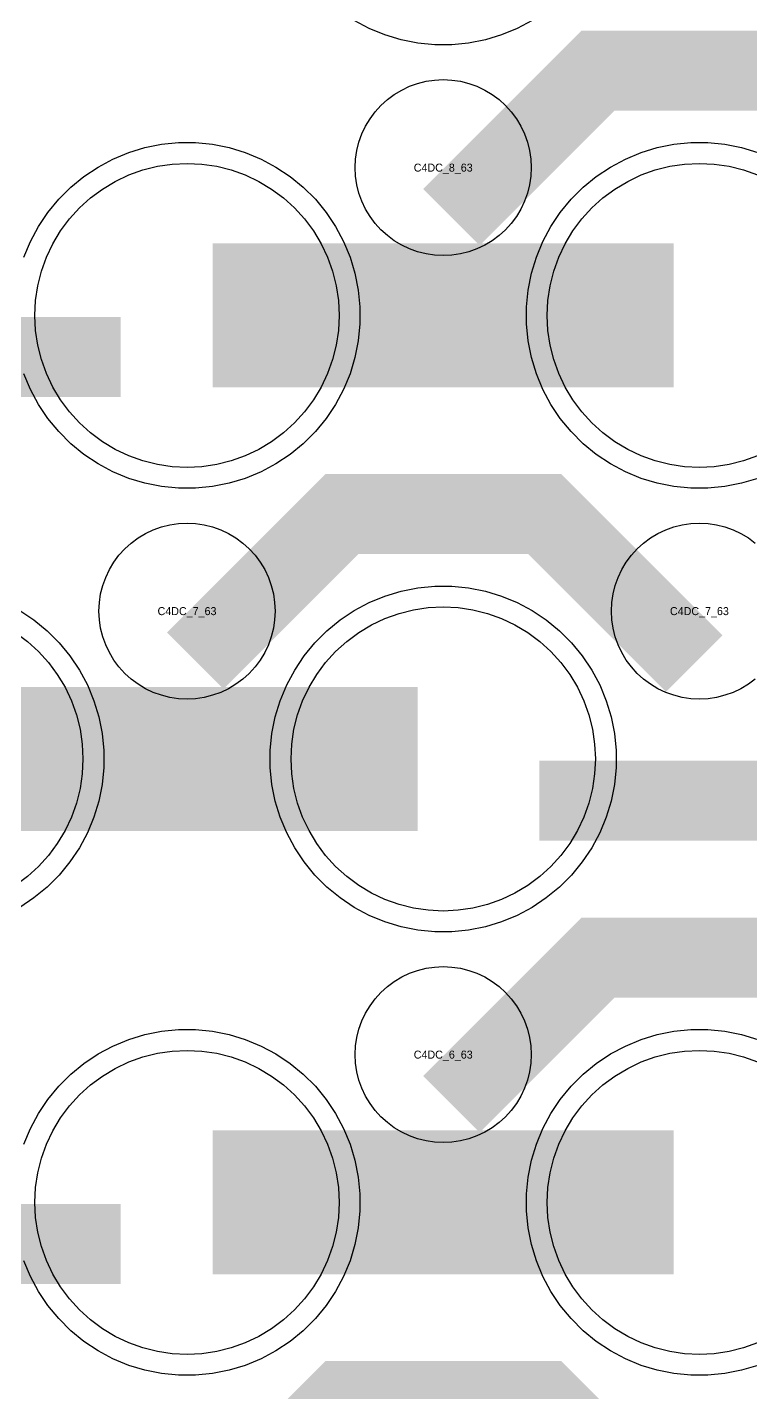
# Model space of a CAD drawing. Extents: x -11880 to 11880, y -14992 to 14992.
# Drawn here: x 8110.1 to 8336, y -14067.6 to -13641 of the extents above; entities that cross this region are included whole.
import ezdxf
from ezdxf.enums import TextEntityAlignment as Align

# ---------------------------------------------------------------- set-up
doc = ezdxf.new("R2010")
doc.units = 0
doc.header["$MEASUREMENT"] = 0
for name, color, linetype in [('GDS_775_DT_237', 138, 'CONTINUOUS'), ('RDL1_FS', 34, 'CONTINUOUS'), ('RDL_BS', 160, 'CONTINUOUS')]:
    doc.layers.add(name, color=color, linetype=linetype)

msp = doc.modelspace()

# ---------------------------------------------------------------- linework, layer by layer
at = {"layer": 'RDL1_FS', "color": 241, "true_color": 0xf7abae}
for points in [[(8160, -13778.559), (8155.343, -13778.33), (8150.732, -13777.646), (8146.209, -13776.514), (8141.819, -13774.942), (8137.605, -13772.95), (8133.605, -13770.552), (8129.86, -13767.774), (8126.406, -13764.644), (8123.276, -13761.19), (8120.498, -13757.445), (8118.1, -13753.445), (8116.108, -13749.231), (8114.536, -13744.841), (8113.404, -13740.318), (8112.72, -13735.707), (8112.491, -13731.05), (8112.72, -13726.393), (8113.404, -13721.782), (8114.536, -13717.259), (8116.108, -13712.869), (8118.1, -13708.655), (8120.498, -13704.655), (8123.276, -13700.91), (8126.406, -13697.456), (8129.86, -13694.326), (8133.605, -13691.548), (8137.605, -13689.15), (8141.819, -13687.158), (8146.209, -13685.586), (8150.732, -13684.454), (8155.343, -13683.77), (8160, -13683.541), (8164.657, -13683.77), (8169.268, -13684.454), (8173.791, -13685.586), (8178.181, -13687.158), (8182.395, -13689.15), (8186.395, -13691.548), (8190.14, -13694.326), (8193.594, -13697.456), (8196.724, -13700.91), (8199.502, -13704.655), (8201.9, -13708.655), (8203.892, -13712.869), (8205.464, -13717.259), (8206.596, -13721.782), (8207.28, -13726.393), (8207.509, -13731.05), (8207.28, -13735.707), (8206.596, -13740.318), (8205.464, -13744.841), (8203.892, -13749.231), (8201.9, -13753.445), (8199.502, -13757.445), (8196.724, -13761.19), (8193.594, -13764.644), (8190.14, -13767.774), (8186.395, -13770.552), (8182.395, -13772.95), (8178.181, -13774.942), (8173.791, -13776.514), (8169.268, -13777.646), (8164.657, -13778.33)], [(8240, -13917.124), (8235.343, -13916.895), (8230.732, -13916.211), (8226.209, -13915.079), (8221.819, -13913.507), (8217.605, -13911.515), (8213.605, -13909.117), (8209.86, -13906.339), (8206.406, -13903.209), (8203.276, -13899.755), (8200.498, -13896.01), (8198.1, -13892.01), (8196.108, -13887.796), (8194.536, -13883.406), (8193.404, -13878.883), (8192.72, -13874.272), (8192.491, -13869.615), (8192.72, -13864.958), (8193.404, -13860.347), (8194.536, -13855.824), (8196.108, -13851.434), (8198.1, -13847.22), (8200.498, -13843.22), (8203.276, -13839.475), (8206.406, -13836.021), (8209.86, -13832.891), (8213.605, -13830.113), (8217.605, -13827.715), (8221.819, -13825.723), (8226.209, -13824.151), (8230.732, -13823.019), (8235.343, -13822.335), (8240, -13822.106), (8244.657, -13822.335), (8249.268, -13823.019), (8253.791, -13824.151), (8258.181, -13825.723), (8262.395, -13827.715), (8266.395, -13830.113), (8270.14, -13832.891), (8273.594, -13836.021), (8276.724, -13839.475), (8279.502, -13843.22), (8281.9, -13847.22), (8283.892, -13851.434), (8285.464, -13855.824), (8286.596, -13860.347), (8287.28, -13864.958), (8287.509, -13869.615), (8287.28, -13874.272), (8286.596, -13878.883), (8285.464, -13883.406), (8283.892, -13887.796), (8281.9, -13892.01), (8279.502, -13896.01), (8276.724, -13899.755), (8273.594, -13903.209), (8270.14, -13906.339), (8266.395, -13909.117), (8262.395, -13911.515), (8258.181, -13913.507), (8253.791, -13915.079), (8249.268, -13916.211), (8244.657, -13916.895)], [(8160, -14055.689), (8155.343, -14055.46), (8150.732, -14054.776), (8146.209, -14053.644), (8141.819, -14052.072), (8137.605, -14050.08), (8133.605, -14047.682), (8129.86, -14044.904), (8126.406, -14041.774), (8123.276, -14038.32), (8120.498, -14034.575), (8118.1, -14030.575), (8116.108, -14026.361), (8114.536, -14021.971), (8113.404, -14017.448), (8112.72, -14012.837), (8112.491, -14008.18), (8112.72, -14003.523), (8113.404, -13998.912), (8114.536, -13994.389), (8116.108, -13989.999), (8118.1, -13985.785), (8120.498, -13981.785), (8123.276, -13978.04), (8126.406, -13974.586), (8129.86, -13971.456), (8133.605, -13968.678), (8137.605, -13966.28), (8141.819, -13964.288), (8146.209, -13962.716), (8150.732, -13961.584), (8155.343, -13960.9), (8160, -13960.671), (8164.657, -13960.9), (8169.268, -13961.584), (8173.791, -13962.716), (8178.181, -13964.288), (8182.395, -13966.28), (8186.395, -13968.678), (8190.14, -13971.456), (8193.594, -13974.586), (8196.724, -13978.04), (8199.502, -13981.785), (8201.9, -13985.785), (8203.892, -13989.999), (8205.464, -13994.389), (8206.596, -13998.912), (8207.28, -14003.523), (8207.509, -14008.18), (8207.28, -14012.837), (8206.596, -14017.448), (8205.464, -14021.971), (8203.892, -14026.361), (8201.9, -14030.575), (8199.502, -14034.575), (8196.724, -14038.32), (8193.594, -14041.774), (8190.14, -14044.904), (8186.395, -14047.682), (8182.395, -14050.08), (8178.181, -14052.072), (8173.791, -14053.644), (8169.268, -14054.776), (8164.657, -14055.46)]]:
    msp.add_lwpolyline(points, close=True, dxfattribs=at)
for points in [[(8338.181, -13774.942), (8333.791, -13776.514), (8329.268, -13777.646), (8324.657, -13778.33), (8320, -13778.559), (8315.343, -13778.33), (8310.732, -13777.646), (8306.209, -13776.514), (8301.819, -13774.942), (8297.605, -13772.95), (8293.605, -13770.552), (8289.86, -13767.774), (8286.406, -13764.644), (8283.276, -13761.19), (8280.498, -13757.445), (8278.1, -13753.445), (8276.108, -13749.231), (8274.536, -13744.841), (8273.404, -13740.318), (8272.72, -13735.707), (8272.491, -13731.05), (8272.72, -13726.393), (8273.404, -13721.782), (8274.536, -13717.259), (8276.108, -13712.869), (8278.1, -13708.655), (8280.498, -13704.655), (8283.276, -13700.91), (8286.406, -13697.456), (8289.86, -13694.326), (8293.605, -13691.548), (8297.605, -13689.15), (8301.819, -13687.158), (8306.209, -13685.586), (8310.732, -13684.454), (8315.343, -13683.77), (8320, -13683.541), (8324.657, -13683.77), (8329.268, -13684.454), (8333.791, -13685.586), (8338.181, -13687.158)], [(8106.395, -13830.113), (8110.14, -13832.891), (8113.594, -13836.021), (8116.724, -13839.475), (8119.502, -13843.22), (8121.9, -13847.22), (8123.892, -13851.434), (8125.464, -13855.824), (8126.596, -13860.347), (8127.28, -13864.958), (8127.509, -13869.615), (8127.28, -13874.272), (8126.596, -13878.883), (8125.464, -13883.406), (8123.892, -13887.796), (8121.9, -13892.01), (8119.502, -13896.01), (8116.724, -13899.755), (8113.594, -13903.209), (8110.14, -13906.339), (8106.395, -13909.117)], [(8338.181, -14052.072), (8333.791, -14053.644), (8329.268, -14054.776), (8324.657, -14055.46), (8320, -14055.689), (8315.343, -14055.46), (8310.732, -14054.776), (8306.209, -14053.644), (8301.819, -14052.072), (8297.605, -14050.08), (8293.605, -14047.682), (8289.86, -14044.904), (8286.406, -14041.774), (8283.276, -14038.32), (8280.498, -14034.575), (8278.1, -14030.575), (8276.108, -14026.361), (8274.536, -14021.971), (8273.404, -14017.448), (8272.72, -14012.837), (8272.491, -14008.18), (8272.72, -14003.523), (8273.404, -13998.912), (8274.536, -13994.389), (8276.108, -13989.999), (8278.1, -13985.785), (8280.498, -13981.785), (8283.276, -13978.04), (8286.406, -13974.586), (8289.86, -13971.456), (8293.605, -13968.678), (8297.605, -13966.28), (8301.819, -13964.288), (8306.209, -13962.716), (8310.732, -13961.584), (8315.343, -13960.9), (8320, -13960.671), (8324.657, -13960.9), (8329.268, -13961.584), (8333.791, -13962.716), (8338.181, -13964.288)]]:
    msp.add_lwpolyline(points, dxfattribs=at)
for points in [[(8168.002, -13731.05, 45, 45, 0), (8240.002, -13731.05, 45, 45, 0)], [(8240.002, -13731.05, 45, 45, 0), (8312.002, -13731.05, 45, 45, 0)], [(8088.002, -13869.615, 45, 45, 0), (8160.002, -13869.615, 45, 45, 0)], [(8160.002, -13869.615, 45, 45, 0), (8232.002, -13869.615, 45, 45, 0)], [(8168.002, -14008.18, 45, 45, 0), (8240.002, -14008.18, 45, 45, 0)], [(8240.002, -14008.18, 45, 45, 0), (8312.002, -14008.18, 45, 45, 0)]]:
    msp.add_lwpolyline(points, format="xyseb", dxfattribs=at)
at = {"layer": 'RDL_BS', "color": 241, "true_color": 0xf7abae}
for points in [[(8267.777, -13638.868), (8263.115, -13641.36), (8258.205, -13643.391), (8253.165, -13644.922), (8247.938, -13645.968), (8242.644, -13646.485), (8237.356, -13646.485), (8232.062, -13645.968), (8226.835, -13644.922), (8221.795, -13643.391), (8216.885, -13641.36), (8212.223, -13638.868)], [(8109.094, -13712.845), (8111.125, -13707.935), (8113.617, -13703.273), (8116.564, -13698.859), (8119.926, -13694.758), (8123.708, -13690.976), (8127.809, -13687.614), (8132.223, -13684.667), (8136.885, -13682.175), (8141.795, -13680.144), (8146.835, -13678.613), (8152.062, -13677.567), (8157.356, -13677.05), (8162.644, -13677.05), (8167.938, -13677.567), (8173.165, -13678.613), (8178.205, -13680.144), (8183.115, -13682.175), (8187.777, -13684.667), (8192.191, -13687.614), (8196.292, -13690.976), (8200.074, -13694.758), (8203.436, -13698.859), (8206.383, -13703.273), (8208.875, -13707.935), (8210.906, -13712.845), (8212.437, -13717.885), (8213.483, -13723.112), (8214, -13728.406), (8214, -13733.694), (8213.483, -13738.988), (8212.437, -13744.215), (8210.906, -13749.255), (8208.875, -13754.165), (8206.383, -13758.827), (8203.436, -13763.241), (8200.074, -13767.342), (8196.292, -13771.124), (8192.191, -13774.486), (8187.777, -13777.433), (8183.115, -13779.925), (8178.205, -13781.956), (8173.165, -13783.487), (8167.938, -13784.533), (8162.644, -13785.05), (8157.356, -13785.05), (8152.062, -13784.533), (8146.835, -13783.487), (8141.795, -13781.956), (8136.885, -13779.925), (8132.223, -13777.433), (8127.809, -13774.486), (8123.708, -13771.124), (8119.926, -13767.342), (8116.564, -13763.241), (8113.617, -13758.827), (8111.125, -13754.165), (8109.094, -13749.255)], [(8338.205, -13781.956), (8333.165, -13783.487), (8327.938, -13784.533), (8322.644, -13785.05), (8317.356, -13785.05), (8312.062, -13784.533), (8306.835, -13783.487), (8301.795, -13781.956), (8296.885, -13779.925), (8292.223, -13777.433), (8287.809, -13774.486), (8283.708, -13771.124), (8279.926, -13767.342), (8276.564, -13763.241), (8273.617, -13758.827), (8271.125, -13754.165), (8269.094, -13749.255), (8267.563, -13744.215), (8266.517, -13738.988), (8266, -13733.694), (8266, -13728.406), (8266.517, -13723.112), (8267.563, -13717.885), (8269.094, -13712.845), (8271.125, -13707.935), (8273.617, -13703.273), (8276.564, -13698.859), (8279.926, -13694.758), (8283.708, -13690.976), (8287.809, -13687.614), (8292.223, -13684.667), (8296.885, -13682.175), (8301.795, -13680.144), (8306.835, -13678.613), (8312.062, -13677.567), (8317.356, -13677.05), (8322.644, -13677.05), (8327.938, -13677.567), (8333.165, -13678.613), (8338.205, -13680.144)], [(8107.777, -13823.232), (8112.191, -13826.179), (8116.292, -13829.541), (8120.074, -13833.323), (8123.436, -13837.424), (8126.383, -13841.838), (8128.875, -13846.5), (8130.906, -13851.41), (8132.437, -13856.45), (8133.483, -13861.677), (8134, -13866.971), (8134, -13872.259), (8133.483, -13877.553), (8132.437, -13882.78), (8130.906, -13887.82), (8128.875, -13892.73), (8126.383, -13897.392), (8123.436, -13901.806), (8120.074, -13905.907), (8116.292, -13909.689), (8112.191, -13913.051), (8107.777, -13915.998)], [(8109.094, -13989.975), (8111.125, -13985.065), (8113.617, -13980.403), (8116.564, -13975.989), (8119.926, -13971.888), (8123.708, -13968.106), (8127.809, -13964.744), (8132.223, -13961.797), (8136.885, -13959.305), (8141.795, -13957.274), (8146.835, -13955.743), (8152.062, -13954.697), (8157.356, -13954.18), (8162.644, -13954.18), (8167.938, -13954.697), (8173.165, -13955.743), (8178.205, -13957.274), (8183.115, -13959.305), (8187.777, -13961.797), (8192.191, -13964.744), (8196.292, -13968.106), (8200.074, -13971.888), (8203.436, -13975.989), (8206.383, -13980.403), (8208.875, -13985.065), (8210.906, -13989.975), (8212.437, -13995.015), (8213.483, -14000.242), (8214, -14005.536), (8214, -14010.824), (8213.483, -14016.118), (8212.437, -14021.345), (8210.906, -14026.385), (8208.875, -14031.295), (8206.383, -14035.957), (8203.436, -14040.371), (8200.074, -14044.472), (8196.292, -14048.254), (8192.191, -14051.616), (8187.777, -14054.563), (8183.115, -14057.055), (8178.205, -14059.086), (8173.165, -14060.617), (8167.938, -14061.663), (8162.644, -14062.18), (8157.356, -14062.18), (8152.062, -14061.663), (8146.835, -14060.617), (8141.795, -14059.086), (8136.885, -14057.055), (8132.223, -14054.563), (8127.809, -14051.616), (8123.708, -14048.254), (8119.926, -14044.472), (8116.564, -14040.371), (8113.617, -14035.957), (8111.125, -14031.295), (8109.094, -14026.385)], [(8338.205, -14059.086), (8333.165, -14060.617), (8327.938, -14061.663), (8322.644, -14062.18), (8317.356, -14062.18), (8312.062, -14061.663), (8306.835, -14060.617), (8301.795, -14059.086), (8296.885, -14057.055), (8292.223, -14054.563), (8287.809, -14051.616), (8283.708, -14048.254), (8279.926, -14044.472), (8276.564, -14040.371), (8273.617, -14035.957), (8271.125, -14031.295), (8269.094, -14026.385), (8267.563, -14021.345), (8266.517, -14016.118), (8266, -14010.824), (8266, -14005.536), (8266.517, -14000.242), (8267.563, -13995.015), (8269.094, -13989.975), (8271.125, -13985.065), (8273.617, -13980.403), (8276.564, -13975.989), (8279.926, -13971.888), (8283.708, -13968.106), (8287.809, -13964.744), (8292.223, -13961.797), (8296.885, -13959.305), (8301.795, -13957.274), (8306.835, -13955.743), (8312.062, -13954.697), (8317.356, -13954.18), (8322.644, -13954.18), (8327.938, -13954.697), (8333.165, -13955.743), (8338.205, -13957.274)]]:
    msp.add_lwpolyline(points, dxfattribs=at)
at = {"layer": 'RDL_BS'}
for points in [[(8242.562, -13700.364, 25, 25, 0), (8288.377, -13654.549, 25, 25, 0), (8321.93, -13654.549, 25, 25, 0)], [(8398.401, -13701.263, 25, 25, 0), (8351.687, -13654.549, 25, 25, 0), (8321.929, -13654.549, 25, 25, 0)], [(8162.562, -13838.929, 25, 25, 0), (8208.377, -13793.114, 25, 25, 0), (8241.93, -13793.114, 25, 25, 0)], [(8318.401, -13839.828, 25, 25, 0), (8271.687, -13793.114, 25, 25, 0), (8241.929, -13793.114, 25, 25, 0)], [(8242.562, -13977.494, 25, 25, 0), (8288.377, -13931.679, 25, 25, 0), (8321.93, -13931.679, 25, 25, 0)], [(8398.401, -13978.393, 25, 25, 0), (8351.687, -13931.679, 25, 25, 0), (8321.929, -13931.679, 25, 25, 0)], [(8162.562, -14116.059, 25, 25, 0), (8208.377, -14070.244, 25, 25, 0), (8241.93, -14070.244, 25, 25, 0)], [(8318.401, -14116.958, 25, 25, 0), (8271.687, -14070.244, 25, 25, 0), (8241.929, -14070.244, 25, 25, 0)]]:
    msp.add_lwpolyline(points, format="xyseb", dxfattribs=at)
for points in [[(8240, -13712.356), (8237.307, -13712.224), (8234.635, -13711.828), (8232.016, -13711.171), (8229.481, -13710.264), (8227.044, -13709.112), (8224.72, -13707.719), (8222.557, -13706.116), (8220.558, -13704.304), (8218.746, -13702.305), (8217.143, -13700.142), (8215.75, -13697.818), (8214.598, -13695.381), (8213.691, -13692.846), (8213.034, -13690.227), (8212.638, -13687.555), (8212.506, -13684.862), (8212.638, -13682.169), (8213.034, -13679.497), (8213.691, -13676.878), (8214.598, -13674.343), (8215.75, -13671.906), (8217.143, -13669.582), (8218.746, -13667.419), (8220.558, -13665.42), (8222.557, -13663.608), (8224.72, -13662.005), (8227.044, -13660.612), (8229.481, -13659.46), (8232.016, -13658.553), (8234.635, -13657.896), (8237.307, -13657.5), (8240, -13657.368), (8242.693, -13657.5), (8245.365, -13657.896), (8247.984, -13658.553), (8250.519, -13659.46), (8252.956, -13660.612), (8255.28, -13662.005), (8257.443, -13663.608), (8259.442, -13665.42), (8261.254, -13667.419), (8262.857, -13669.582), (8264.25, -13671.906), (8265.402, -13674.343), (8266.309, -13676.878), (8266.966, -13679.497), (8267.362, -13682.169), (8267.494, -13684.862), (8267.362, -13687.555), (8266.966, -13690.227), (8266.309, -13692.846), (8265.402, -13695.381), (8264.25, -13697.818), (8262.857, -13700.142), (8261.254, -13702.305), (8259.442, -13704.304), (8257.443, -13706.116), (8255.28, -13707.719), (8252.956, -13709.112), (8250.519, -13710.264), (8247.984, -13711.171), (8245.365, -13711.828), (8242.693, -13712.224)], [(8160, -13850.921), (8157.307, -13850.789), (8154.635, -13850.393), (8152.016, -13849.736), (8149.481, -13848.829), (8147.044, -13847.677), (8144.72, -13846.284), (8142.557, -13844.681), (8140.558, -13842.869), (8138.746, -13840.87), (8137.143, -13838.707), (8135.75, -13836.383), (8134.598, -13833.946), (8133.691, -13831.411), (8133.034, -13828.792), (8132.638, -13826.12), (8132.506, -13823.427), (8132.638, -13820.734), (8133.034, -13818.062), (8133.691, -13815.443), (8134.598, -13812.908), (8135.75, -13810.471), (8137.143, -13808.147), (8138.746, -13805.984), (8140.558, -13803.985), (8142.557, -13802.173), (8144.72, -13800.57), (8147.044, -13799.177), (8149.481, -13798.025), (8152.016, -13797.118), (8154.635, -13796.461), (8157.307, -13796.065), (8160, -13795.933), (8162.693, -13796.065), (8165.365, -13796.461), (8167.984, -13797.118), (8170.519, -13798.025), (8172.956, -13799.177), (8175.28, -13800.57), (8177.443, -13802.173), (8179.442, -13803.985), (8181.254, -13805.984), (8182.857, -13808.147), (8184.25, -13810.471), (8185.402, -13812.908), (8186.309, -13815.443), (8186.966, -13818.062), (8187.362, -13820.734), (8187.494, -13823.427), (8187.362, -13826.12), (8186.966, -13828.792), (8186.309, -13831.411), (8185.402, -13833.946), (8184.25, -13836.383), (8182.857, -13838.707), (8181.254, -13840.87), (8179.442, -13842.869), (8177.443, -13844.681), (8175.28, -13846.284), (8172.956, -13847.677), (8170.519, -13848.829), (8167.984, -13849.736), (8165.365, -13850.393), (8162.693, -13850.789)], [(8240, -13989.486), (8237.307, -13989.354), (8234.635, -13988.958), (8232.016, -13988.301), (8229.481, -13987.394), (8227.044, -13986.242), (8224.72, -13984.849), (8222.557, -13983.246), (8220.558, -13981.434), (8218.746, -13979.435), (8217.143, -13977.272), (8215.75, -13974.948), (8214.598, -13972.511), (8213.691, -13969.976), (8213.034, -13967.357), (8212.638, -13964.685), (8212.506, -13961.992), (8212.638, -13959.299), (8213.034, -13956.627), (8213.691, -13954.008), (8214.598, -13951.473), (8215.75, -13949.036), (8217.143, -13946.712), (8218.746, -13944.549), (8220.558, -13942.55), (8222.557, -13940.738), (8224.72, -13939.135), (8227.044, -13937.742), (8229.481, -13936.59), (8232.016, -13935.683), (8234.635, -13935.026), (8237.307, -13934.63), (8240, -13934.498), (8242.693, -13934.63), (8245.365, -13935.026), (8247.984, -13935.683), (8250.519, -13936.59), (8252.956, -13937.742), (8255.28, -13939.135), (8257.443, -13940.738), (8259.442, -13942.55), (8261.254, -13944.549), (8262.857, -13946.712), (8264.25, -13949.036), (8265.402, -13951.473), (8266.309, -13954.008), (8266.966, -13956.627), (8267.362, -13959.299), (8267.494, -13961.992), (8267.362, -13964.685), (8266.966, -13967.357), (8266.309, -13969.976), (8265.402, -13972.511), (8264.25, -13974.948), (8262.857, -13977.272), (8261.254, -13979.435), (8259.442, -13981.434), (8257.443, -13983.246), (8255.28, -13984.849), (8252.956, -13986.242), (8250.519, -13987.394), (8247.984, -13988.301), (8245.365, -13988.958), (8242.693, -13989.354)]]:
    msp.add_lwpolyline(points, close=True, dxfattribs=at)
at = {"layer": 'RDL_BS', "color": 241, "true_color": 0xf7abae}
for points in [[(8030.016, -13744.063, 25, 25, 0), (8139.281, -13744.063, 25, 25, 0)], [(8270.016, -13882.628, 25, 25, 0), (8379.281, -13882.628, 25, 25, 0)], [(8030.016, -14021.193, 25, 25, 0), (8139.281, -14021.193, 25, 25, 0)]]:
    msp.add_lwpolyline(points, format="xyseb", dxfattribs=at)
at = {"layer": 'RDL_BS'}
msp.add_lwpolyline([(8337.443, -13844.681), (8335.28, -13846.284), (8332.956, -13847.677), (8330.519, -13848.829), (8327.984, -13849.736), (8325.365, -13850.393), (8322.693, -13850.789), (8320, -13850.921), (8317.307, -13850.789), (8314.635, -13850.393), (8312.016, -13849.736), (8309.481, -13848.829), (8307.044, -13847.677), (8304.72, -13846.284), (8302.557, -13844.681), (8300.558, -13842.869), (8298.746, -13840.87), (8297.143, -13838.707), (8295.75, -13836.383), (8294.598, -13833.946), (8293.691, -13831.411), (8293.034, -13828.792), (8292.638, -13826.12), (8292.506, -13823.427), (8292.638, -13820.734), (8293.034, -13818.062), (8293.691, -13815.443), (8294.598, -13812.908), (8295.75, -13810.471), (8297.143, -13808.147), (8298.746, -13805.984), (8300.558, -13803.985), (8302.557, -13802.173), (8304.72, -13800.57), (8307.044, -13799.177), (8309.481, -13798.025), (8312.016, -13797.118), (8314.635, -13796.461), (8317.307, -13796.065), (8320, -13795.933), (8322.693, -13796.065), (8325.365, -13796.461), (8327.984, -13797.118), (8330.519, -13798.025), (8332.956, -13799.177), (8335.28, -13800.57), (8337.443, -13802.173)], dxfattribs=at)
at = {"layer": 'RDL_BS', "color": 241, "true_color": 0xf7abae}
msp.add_lwpolyline([(8237.356, -13923.615), (8232.062, -13923.098), (8226.835, -13922.052), (8221.795, -13920.521), (8216.885, -13918.49), (8212.223, -13915.998), (8207.809, -13913.051), (8203.708, -13909.689), (8199.926, -13905.907), (8196.564, -13901.806), (8193.617, -13897.392), (8191.125, -13892.73), (8189.094, -13887.82), (8187.563, -13882.78), (8186.517, -13877.553), (8186, -13872.259), (8186, -13866.971), (8186.517, -13861.677), (8187.563, -13856.45), (8189.094, -13851.41), (8191.125, -13846.5), (8193.617, -13841.838), (8196.564, -13837.424), (8199.926, -13833.323), (8203.708, -13829.541), (8207.809, -13826.179), (8212.223, -13823.232), (8216.885, -13820.74), (8221.795, -13818.709), (8226.835, -13817.178), (8232.062, -13816.132), (8237.356, -13815.615), (8242.644, -13815.615), (8247.938, -13816.132), (8253.165, -13817.178), (8258.205, -13818.709), (8263.115, -13820.74), (8267.777, -13823.232), (8272.191, -13826.179), (8276.292, -13829.541), (8280.074, -13833.323), (8283.436, -13837.424), (8286.383, -13841.838), (8288.875, -13846.5), (8290.906, -13851.41), (8292.437, -13856.45), (8293.483, -13861.677), (8294, -13866.971), (8294, -13872.259), (8293.483, -13877.553), (8292.437, -13882.78), (8290.906, -13887.82), (8288.875, -13892.73), (8286.383, -13897.392), (8283.436, -13901.806), (8280.074, -13905.907), (8276.292, -13909.689), (8272.191, -13913.051), (8267.777, -13915.998), (8263.115, -13918.49), (8258.205, -13920.521), (8253.165, -13922.052), (8247.938, -13923.098), (8242.644, -13923.615)], close=True, dxfattribs=at)

# ---------------------------------------------------------------- texts
at = {"layer": 'GDS_775_DT_237'}
for s, p in [('C4DC_8_63', (8240, -13684.862)), ('C4DC_8_63', (8240, -13684.862)), ('C4DC_7_63', (8160, -13823.427)), ('C4DC_7_63', (8160, -13823.427)), ('C4DC_7_63', (8320, -13823.427)), ('C4DC_7_63', (8320, -13823.427)), ('C4DC_6_63', (8240, -13961.992)), ('C4DC_6_63', (8240, -13961.992))]:
    msp.add_text(s, height=2.5, dxfattribs=at).set_placement(p, align=Align.MIDDLE_CENTER)

doc.saveas('drawing.dxf')
